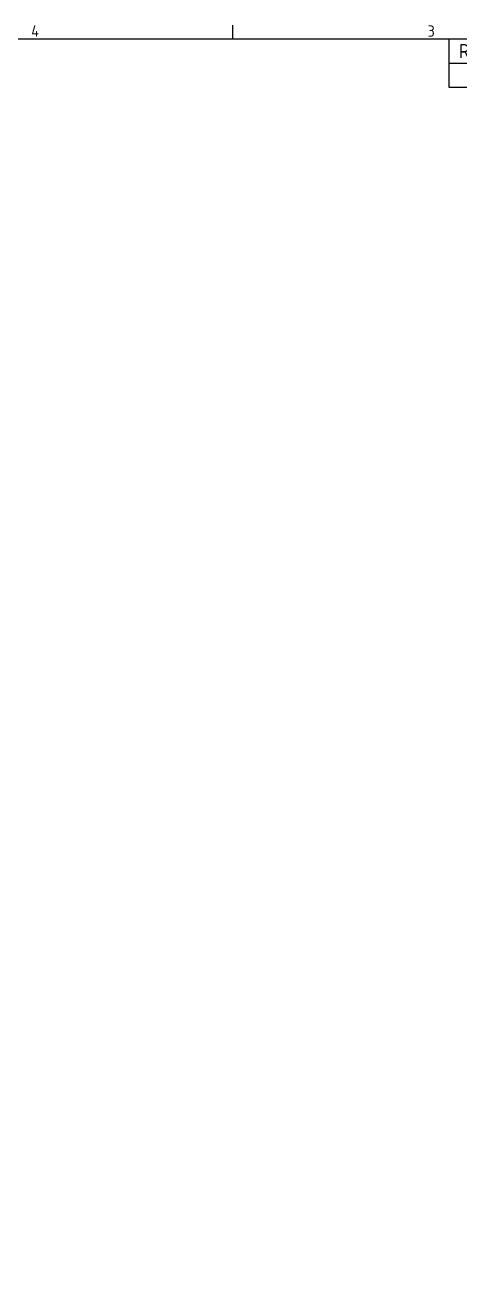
# Model space of a CAD drawing. Header units: millimetres. Extents: x 0 to 5887, y 0 to 4158.
# Drawn here: x 4158 to 4696, y 2467 to 4035 of the extents above; entities that cross this region are included whole.
import ezdxf

# ---------------------------------------------------------------- set-up
doc = ezdxf.new("R2010")
doc.units = ezdxf.units.MM
doc.header["$LTSCALE"] = 7
doc.layers.get('0').update_dxf_attribs({"color": 3, "lineweight": 25})
doc.layers.add('경계(ISO)', color=7, linetype='Continuous', lineweight=25)
doc.layers.add('기호(ISO)', color=5, linetype='Continuous', lineweight=25)
doc.styles.add('ISO Proportiona M2B', font='isocp.shx')
doc.styles.add('문자 텍스트_PSTEK_POSCO', font='isocp.shx')

# ---------------------------------------------------------------- blocks, each defined once
blk = doc.blocks.new('경계 Default Border')
at = {"layer": '경계(ISO)'}
blk.add_line((630.75, 574), (630.75, 576.4), dxfattribs=at)
at = {"layer": '경계(ISO)', "flags": 128}
blk.add_lwpolyline([(20, 20), (20, 574), (821, 574), (821, 20), (20, 20)], dxfattribs=at)
at = {"layer": '경계(ISO)', "color": 2, "char_height": 2, "attachment_point": 7, "style": '문자 텍스트_PSTEK_POSCO'}
for s, insert in [('4', (595.02, 574.4)), ('3', (665.24, 574.38))]:
    blk.add_mtext(s, dxfattribs=dict(at, insert=insert))
blk = doc.blocks.new('리비전 내역')
at = {"layer": '기호(ISO)'}
for p, q in [((669, 574), (821, 574)), ((669, 574), (669, 569.72)), ((684, 574), (684, 569.72)), ((699, 574), (699, 569.72)), ((776, 574), (776, 569.72)), ((791, 574), (791, 569.72)), ((806, 574), (806, 569.72)), ((821, 574), (821, 569.72)), ((669, 569.72), (821, 569.72)), ((669, 569.72), (669, 565.44)), ((684, 569.72), (684, 565.44)), ((699, 569.72), (699, 565.44)), ((776, 569.72), (776, 565.44)), ((791, 569.72), (791, 565.44)), ((806, 569.72), (806, 565.44)), ((821, 569.72), (821, 565.44)), ((669, 565.44), (821, 565.44))]:
    blk.add_line(p, q, dxfattribs=at)
at = {"layer": '기호(ISO)', "color": 2, "char_height": 2.5, "attachment_point": 7, "style": 'ISO Proportiona M2B'}
for s, insert in [('REV.NO', (670.79, 570.58)), ('DATE', (687.31, 570.58)), ('DESCRIPTION OF REVISION', (716.51, 570.58)), ('DRA.BY', (777.48, 570.58)), ('CH.BY', (793.86, 570.58)), ('APP.BY', (807.48, 570.58))]:
    blk.add_mtext(s, dxfattribs=dict(at, insert=insert))

msp = doc.modelspace()

# ---------------------------------------------------------------- block references
at = {"xscale": 7, "yscale": 7, "zscale": 7}
msp.add_blockref('경계 Default Border', (0, 0), dxfattribs=at)
at = {"layer": '기호(ISO)', "xscale": 7, "yscale": 7, "zscale": 7}
msp.add_blockref('리비전 내역', (0, 0), dxfattribs=at)

doc.saveas('drawing.dxf')
